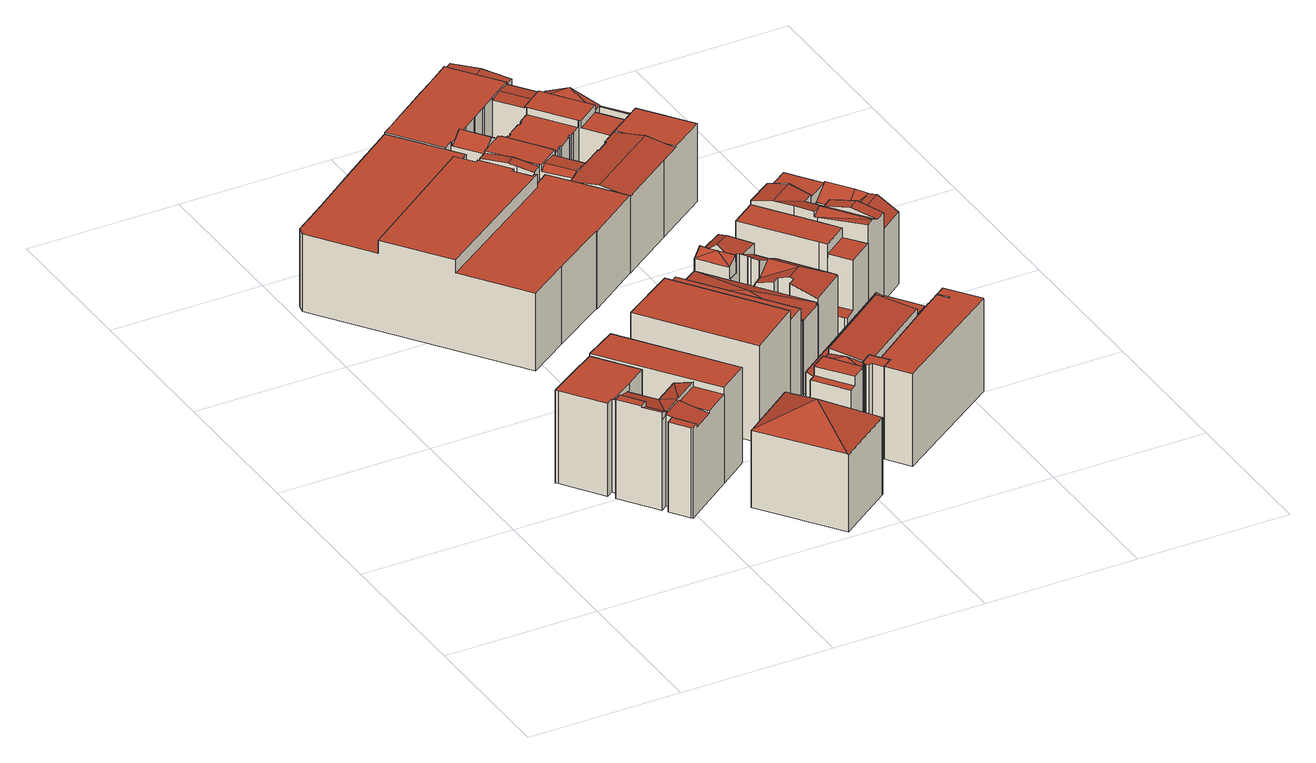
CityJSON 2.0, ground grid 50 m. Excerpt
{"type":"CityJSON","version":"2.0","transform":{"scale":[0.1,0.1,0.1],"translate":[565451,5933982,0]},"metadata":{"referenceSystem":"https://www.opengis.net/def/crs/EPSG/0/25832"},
"CityObjects":{
"building1":{"type":"Building","attributes":{"Gemeindeschluessel":"02100108","Geometrietyp2DReferenz":"3000","function":"31001_2010","roofType":"1000","measuredHeight":33.82,"storeysAboveGround":7},"address":[{"country":"Germany","locality":"Hamburg","thoroughfareNumber":"54","thoroughfareName":"Neuer Wall","postcode":"20354"}],"geometry":[{"type":"Solid","lod":"2","boundaries":[[[[0,1,2,3]],[[4,5,6,7]],[[8,9,10]],[[11,12,13,14,15,16]],[[17,18,19]],[[20,21,22,13,23,24,25,26,27,28]],[[29,17,19]],[[29,19,30]],[[31,32,33,34,25]],[[35,36,37]],[[38,39,40,41]],[[39,42,43,40]],[[44,45,46,47]],[[0,3,6,5]],[[48,49,50]],[[51,52,37,36]],[[27,18,4,7,9,8]],[[12,23,13]],[[11,16,53,54]],[[16,15,55,53]],[[26,25,34]],[[22,14,13]],[[21,20,56,57]],[[28,27,8,10]],[[31,25,24]],[[53,55,57,56,58,59,60,61,41,40,43,62,47,46,63,64,65,66,54]],[[50,49,67,45,44,68,42,39,38,69]],[[18,17,70,52,51,49,48,71]],[[48,50,69,61,60,71]],[[46,45,67,35,37,52,70,63]],[[17,64,63,70]],[[66,32,31,24,23,12,11,54]],[[64,17,29,65]],[[65,29,30,33,32,66]],[[26,34,33,30,19,18,27]],[[55,15,14,22,21,57]],[[56,20,28,10,9,58]],[[58,9,7,6,3,2,59]],[[71,1,0,5,4,18]],[[59,2,1,71,60]],[[49,51,36,35,67]],[[44,47,62,68]],[[38,41,61,69]],[[68,62,43,42]]]],"semantics":{"surfaces":[{"type":"RoofSurface"},{"type":"WallSurface"},{"type":"GroundSurface"}],"values":[[0,0,0,0,0,0,0,0,0,0,1,1,1,1,1,1,1,1,1,1,1,1,1,1,1,2,0,0,1,1,1,1,1,1,1,1,1,1,1,1,1,1,1,1]]}}]},
"building2":{"type":"Building","attributes":{"Gemeindeschluessel":"02100108","Geometrietyp2DReferenz":"3000","function":"31001_2010","roofType":"1000","measuredHeight":32.58,"storeysAboveGround":8},"address":[{"country":"Germany","locality":"Hamburg","thoroughfareNumber":"3","thoroughfareName":"Bleichenbrücke","postcode":"20354"}],"geometry":[{"type":"Solid","lod":"2","boundaries":[[[[72,73,74,75]],[[73,76,66,74]],[[76,77,47,66]],[[75,47,77,72]],[[75,74,66,47]],[[77,76,73,72]]]],"semantics":{"surfaces":[{"type":"WallSurface"},{"type":"GroundSurface"},{"type":"RoofSurface"}],"values":[[0,0,0,0,1,2]]}}]},
"building3":{"type":"Building","attributes":{"Gemeindeschluessel":"02100108","Geometrietyp2DReferenz":"3000","function":"31001_2010","roofType":"3500","measuredHeight":34.56,"storeysAboveGround":7},"address":[{"country":"Germany","locality":"Hamburg","thoroughfareNumber":"55","thoroughfareName":"Neuer Wall","postcode":"20457"}],"geometry":[{"type":"Solid","lod":"2","boundaries":[[[[78,79,80,81,82]],[[79,78,83]],[[78,82,84,85]],[[78,85,86,87,83]],[[81,80,88,89,90]],[[87,86,89,88,91]],[[89,86,85,84,90]],[[84,82,81,90]],[[91,79,83,87]],[[88,80,79,91]]]],"semantics":{"surfaces":[{"type":"RoofSurface"},{"type":"WallSurface"},{"type":"GroundSurface"}],"values":[[0,0,1,1,1,1,2,1,0,0]]}}]},
"building4":{"type":"Building","attributes":{"Gemeindeschluessel":"02100108","Geometrietyp2DReferenz":"3000","function":"31001_2010","roofType":"1000","measuredHeight":30.75,"storeysAboveGround":7},"address":[{"country":"Germany","locality":"Hamburg","thoroughfareNumber":"10","thoroughfareName":"Bleichenbrücke","postcode":"20354"}],"geometry":[{"type":"Solid","lod":"2","boundaries":[[[[92,93,94,95,96,97,98,99,100,101]],[[102,103,104,105]],[[103,106,107,104]],[[106,108,109,107]],[[100,99,110,111]],[[98,97,112,113]],[[97,96,114,112]],[[96,95,115,114]],[[95,94,116,115]],[[93,92,117,118]],[[92,101,119,117]],[[120,121,122,123]],[[121,124,125,122]],[[126,127,128,129]],[[127,130,131,128]],[[130,132,133,131]],[[134,135,136,137]],[[138,120,123,139]],[[140,119,101,100,111,102,105,141]],[[105,104,107,109,135,134,129,128,131,133,142,113,112,114,115,116,143,139,123,122,125,141]],[[121,120,138,144,118,117,119,140,124]],[[138,139,143,144]],[[129,134,137,126]],[[140,141,125,124]],[[116,94,93,118,144,143]],[[142,145,110,99,98,113]],[[142,133,132,145]],[[135,109,108,136]],[[108,106,103,102,111,110,145,132,130,127,126,137,136]]]],"semantics":{"surfaces":[{"type":"RoofSurface"},{"type":"WallSurface"},{"type":"GroundSurface"}],"values":[[0,1,1,1,1,1,1,1,1,1,1,1,1,1,1,1,1,1,1,2,0,1,1,1,1,1,1,1,0]]}}]},
"building5":{"type":"Building","attributes":{"Gemeindeschluessel":"02100108","Geometrietyp2DReferenz":"3000","function":"31001_2010","roofType":"1000","measuredHeight":33.13,"storeysAboveGround":6},"address":[{"country":"Germany","locality":"Hamburg","thoroughfareNumber":"50","thoroughfareName":"Neuer Wall","postcode":"20354"}],"geometry":[{"type":"Solid","lod":"2","boundaries":[[[[146,147,148,149]],[[147,150,151,148]],[[152,146,149,153]],[[150,152,153,151]],[[153,149,148,151]],[[150,147,146,152]]]],"semantics":{"surfaces":[{"type":"WallSurface"},{"type":"GroundSurface"},{"type":"RoofSurface"}],"values":[[0,0,0,0,1,2]]}}]},
"building6":{"type":"Building","attributes":{"Gemeindeschluessel":"02100108","Geometrietyp2DReferenz":"3000","function":"31001_2010","roofType":"1000","measuredHeight":29.76,"storeysAboveGround":6},"address":[{"country":"Germany","locality":"Hamburg","thoroughfareNumber":"48","thoroughfareName":"Neuer Wall","postcode":"20354"}],"geometry":[{"type":"Solid","lod":"2","boundaries":[[[[154,155,156,157]],[[148,158,159,151]],[[151,157,156,148]],[[159,154,157,151]],[[158,155,154,159]],[[148,156,155,158]]]],"semantics":{"surfaces":[{"type":"RoofSurface"},{"type":"GroundSurface"},{"type":"WallSurface"}],"values":[[0,1,2,2,2,2]]}}]},
"building7":{"type":"Building","attributes":{"Gemeindeschluessel":"02100108","Geometrietyp2DReferenz":"3000","function":"51009_1610","roofType":"1000","measuredHeight":27.36},"address":[{"country":"Germany","locality":"Hamburg","postcode":"20457"}],"geometry":[{"type":"Solid","lod":"2","boundaries":[[[[160,161,162,163]],[[161,164,165,162]],[[164,166,167,165]],[[166,168,169,167]],[[168,170,171,169]],[[170,172,173,171]],[[172,174,175,173]],[[174,176,177,175]],[[176,178,179,177]],[[178,180,181,179]],[[182,183,184,185]],[[183,186,187,184]],[[186,188,189,187]],[[180,182,185,181]],[[163,189,188,160]],[[163,162,165,167,169,171,173,175,177,179,181,185,184,187,189]],[[188,186,183,182,180,178,176,174,172,170,168,166,164,161,160]]]],"semantics":{"surfaces":[{"type":"WallSurface"},{"type":"GroundSurface"},{"type":"RoofSurface"}],"values":[[0,0,0,0,0,0,0,0,0,0,0,0,0,0,0,1,2]]}}]},
"building8":{"type":"Building","attributes":{"Gemeindeschluessel":"02100108","Geometrietyp2DReferenz":"3000","function":"31001_2310","roofType":"3500","measuredHeight":27.43,"storeysAboveGround":8},"address":[{"country":"Germany","locality":"Hamburg","thoroughfareNumber":"46","thoroughfareName":"Neuer Wall","postcode":"20354"}],"geometry":[{"type":"Solid","lod":"2","boundaries":[[[[190,191,192,193,194]],[[195,190,194,196]],[[190,197,198,199,200,191]],[[193,192,201,158]],[[200,199,202,203]],[[199,198,204,202]],[[205,206,207,208]],[[206,209,210,207]],[[211,212,213,214]],[[192,191,200,203,201]],[[207,210,215,214,213,159,158,201,203,202,204,208]],[[214,215,216,211]],[[215,210,209,216]],[[204,198,197,205,208]],[[213,212,195,196,159]],[[159,196,194,193,158]],[[209,206,205,197,190,195,212,211,216]]]],"semantics":{"surfaces":[{"type":"RoofSurface"},{"type":"WallSurface"},{"type":"GroundSurface"}],"values":[[0,0,0,1,1,1,1,1,1,1,2,1,1,1,1,1,0]]}}]},
"building9":{"type":"Building","attributes":{"Gemeindeschluessel":"02100108","Geometrietyp2DReferenz":"3000","function":"31001_2010","roofType":"1000","measuredHeight":31.37,"storeysAboveGround":8},"address":[{"country":"Germany","locality":"Hamburg","thoroughfareNumber":"43","thoroughfareName":"Neuer Wall","postcode":"20457"}],"geometry":[{"type":"Solid","lod":"2","boundaries":[[[[217,218,219,220]],[[221,222,223,224,225]],[[226,227,228]],[[228,227,229]],[[230,231,232,233,234,235,236,237]],[[238,239,226,228]],[[238,228,229]],[[240,241,242,243,244]],[[245,246,247,248]],[[220,219,249,250]],[[222,221,229,227]],[[225,224,218,217]],[[235,234,248,247]],[[232,231,243,242]],[[237,236,226,239]],[[251,252,253,254]],[[255,251,254,256]],[[257,258,241,240]],[[259,260,261,262]],[[263,264,265,266]],[[256,254,253,267,268,269,250,249,270,271,272,273,274,275,276,262,261,277,278,279,280]],[[271,264,263,272]],[[265,223,222,227,226,236,235,247,246,266]],[[269,230,237,239,238,229,221,225,217,220,250]],[[256,280,281,255]],[[282,283,260,259,284,285,258,257,286,252,251,255,281,287]],[[274,233,232,242,241,258,285,275]],[[257,240,244,268,267,286]],[[287,279,278,282]],[[281,280,279,287]],[[282,278,277,283]],[[283,277,261,260]],[[259,262,276,284]],[[272,263,266,246,245,273]],[[284,276,275,285]],[[286,267,253,252]],[[268,244,243,231,230,269]],[[273,245,248,234,233,274]],[[270,223,265,264,271]],[[249,219,218,224,223,270]]]],"semantics":{"surfaces":[{"type":"RoofSurface"},{"type":"WallSurface"},{"type":"GroundSurface"}],"values":[[0,0,0,0,0,0,0,0,0,1,1,1,1,1,1,1,1,1,1,0,2,1,1,1,1,0,1,1,1,1,1,1,1,1,1,1,1,1,1,1]]}}]},
"building10":{"type":"Building","attributes":{"Gemeindeschluessel":"02100108","Geometrietyp2DReferenz":"3000","function":"31001_2310","roofType":"3100","measuredHeight":34.15,"storeysAboveGround":6},"address":[{"country":"Germany","locality":"Hamburg","thoroughfareNumber":"44","thoroughfareName":"Neuer Wall","postcode":"20354"}],"geometry":[{"type":"Solid","lod":"2","boundaries":[[[[288,289,290,291]],[[292,293,294,295,296,297,298]],[[299,300,301,302,293,292,303]],[[304,305,300,306,307,308,309,310,311,312,313,314,315,316]],[[294,293,302]],[[317,315,318,319]],[[317,319,320,321]],[[322,323,324,325]],[[326,327,328,329]],[[330,298,297]],[[296,295,331,332]],[[301,300,305]],[[333,299,303]],[[299,333,334,324,323]],[[300,299,306]],[[314,318,315]],[[318,314,313,327,326]],[[327,313,312,335,336]],[[312,311,337,335]],[[311,310,338,337]],[[310,309,339,338]],[[309,308,340,339]],[[299,323,322,307,306]],[[341,318,326,329]],[[342,343,203,344]],[[345,346,347,202]],[[348,345,202,204]],[[328,327,336,349]],[[297,296,332,201,290,289,330]],[[295,294,302,301,305,304,350,331]],[[325,324,334,291,290,201,351]],[[304,316,321,320,352,353,350]],[[202,347,344,203,349,336,335,337,338,339,340,351,201,332,331,350,353,204]],[[204,353,352,348]],[[315,317,321,316]],[[203,343,341,329,328,349]],[[347,346,354,342,344]],[[340,308,307,322,325,351]],[[303,292,298,288]],[[346,345,348,352,320,319,354]],[[319,318,341,343,342,354]],[[334,333,303,288,291]],[[289,288,298,330]]]],"semantics":{"surfaces":[{"type":"RoofSurface"},{"type":"WallSurface"},{"type":"GroundSurface"}],"values":[[0,0,0,0,0,0,0,0,0,1,1,1,1,1,1,1,1,1,1,1,1,1,1,1,1,1,1,1,1,1,1,1,2,1,1,1,1,1,1,0,0,0,0]]}}]},
"building11":{"type":"Building","attributes":{"Gemeindeschluessel":"02100108","Geometrietyp2DReferenz":"3000","function":"31001_2010","roofType":"1000","measuredHeight":29.26,"storeysAboveGround":7},"address":[{"country":"Germany","locality":"Hamburg","thoroughfareNumber":"23","thoroughfareName":"Große Bleichen","postcode":"20354"}],"geometry":[{"type":"Solid","lod":"2","boundaries":[[[[355,356,357,358,359,360]],[[361,362,363,364,365]],[[366,367,368,369,357,356]],[[370,371,372,373,374,375,376,377,378,379,380,381,382,366,383,355,384,385,362]],[[386,387,371,361,365,388]],[[389,390,391,392,393]],[[394,395,396,397]],[[398,399,400,391,390]],[[401,402,403,404,405]],[[406,407,400,399]],[[408,409,394,397,410]],[[411,412,413,403,402]],[[414,415,416,417,418,419,420,421,422,411,402,401,423,424]],[[425,426,427,428,429]],[[430,431,427,426]],[[432,430,426]],[[433,434,435,432,426,425]],[[436,437,438,439,440,441,442,443,444,445,446,447,448,449,450,451,452,453,454,455,456,457,458,459]],[[460,461,462,463]],[[464,369,368]],[[465,359,358]],[[466,467,468,469]],[[467,470,471,468]],[[470,472,473,471]],[[384,355,360]],[[382,367,366]],[[380,379,459,458]],[[372,371,387]],[[385,363,362]],[[386,388,474,475]],[[476,389,393]],[[409,408,477,478]],[[423,401,405]],[[422,412,411]],[[420,419,429,428]],[[418,417,479,480]],[[415,414,447,446]],[[481,482,483,484]],[[485,486,487]],[[488,489,490]],[[457,456,491,492]],[[456,455,493,491]],[[455,454,494,493]],[[454,453,495,494]],[[453,452,496,495]],[[452,451,497,496]],[[451,450,498,497]],[[450,449,499,498]],[[449,448,500,499]],[[445,444,501,502]],[[444,443,503,501]],[[443,442,504,503]],[[442,441,505,504]],[[441,440,506,505]],[[440,439,507,506]],[[439,438,508,507]],[[438,437,509,508]],[[437,436,510,509]],[[511,512,513,514]],[[515,489,516,517]],[[518,519,465,358,520,369,464,521,472,470,467,466,522,523,524,525,526,527,528,529,530,531,532,533,534,461,460]],[[535,536,537,487,486,538,539,540,541,542]],[[432,435,543,544,545,546,547,548,549,550,551,431,430]],[[534,533,532,531,530,529,396,395,552,553,554,555,556,557,558,462,461]],[[540,539,538,490,489,515,559,560,561,482,481,512,511,562,563,564,399,398,565,389,476,566,567,568,541]],[[569,570,571,572,573,574,575,576,577,578,579,580,581,475,474,582,583,584,585,586,587,588,463,462,558,557,556,555,554,553,552,589,478,477,590,591,592,593,594,595,596,551,550,549,548,547,546,597],[598,599,600,601,602,603],[604,605,502,501,503,504,505,506,507,508,509,510,606,607,608,609,610,611,514,513,484,483,612,613,614,615,616,617],[618,619,469,468,471,473,620,621,622,623,624,492,491,493,494,495,496,497,498,499,500,625,626,627]],[[585,384,360,359,465,519,587,586]],[[407,406,564,563,610,609,608,607,378,377]],[[391,400,407,377,376,375,374,392]],[[578,577,566,476,393,392,374,373,580,579]],[[413,412,422,421,594,593,592,591,526,525]],[[627,626,424,423,405,404,523,618]],[[562,511,514,611,610,563]],[[572,571,570,537,536,535,542,573]],[[420,428,427,431,551,596,595,594,421]],[[598,433,425,429,419,599]],[[569,597,546,545,628,485,487,537,570]],[[559,515,517,629,616,615,614,613,560]],[[630,602,601,631]],[[488,632,544,543,633,516,489]],[[602,630,434,433,598,603]],[[486,634,490,538]],[[483,482,561,560,613,612]],[[481,484,513,512]],[[447,414,424,626,625,500,448]],[[605,604,416,415,446,445,502]],[[616,629,479,417,416,604,617]],[[480,631,601,600,599,419,418]],[[564,406,399,398,399]],[[411,402,401,402]],[[573,542,541,568,575,574]],[[567,566,577,576,575,568]],[[409,478,589,552,395,394]],[[398,390,389,565]],[[403,413,525,524,523,404]],[[590,477,408,410,527,526,591]],[[527,410,397,396,529,528]],[[581,580,373,372,387,386,475]],[[606,510,436,459,379,378,607]],[[380,458,457,492,624,623,381]],[[382,381,623,622,621,368,367]],[[474,388,365,364,583,582]],[[371,370,362,361]],[[363,385,384,585,584,583,364]],[[366,356,355,383]],[[369,520,358,357]],[[619,618,523,522,466,469]],[[621,620,473,472,521,464,368]],[[588,587,519,518,460,463]],[[517,516,633,543,435,434,630,631,480,479,629]],[[634,486,485,628,545,544,632,488,490]]]],"semantics":{"surfaces":[{"type":"RoofSurface"},{"type":"WallSurface"},{"type":"GroundSurface"}],"values":[[0,0,0,0,0,0,0,0,0,0,0,0,0,0,0,0,0,0,1,1,1,1,1,1,1,1,1,1,1,1,1,1,1,1,1,1,1,1,1,1,1,1,1,1,1,1,1,1,1,1,1,1,1,1,1,1,1,1,1,1,0,0,1,1,0,2,1,1,1,1,1,1,1,1,1,1,1,1,1,1,1,1,1,1,1,1,1,1,1,1,1,1,1,1,1,1,1,1,1,1,1,1,1,1,1,1,1,1,1,0,0]]}}]},
"building12":{"type":"Building","attributes":{"Gemeindeschluessel":"02100108","Geometrietyp2DReferenz":"3000","function":"51009_1610","roofType":"1000","measuredHeight":9},"address":[{"country":"Germany","locality":"Hamburg","postcode":"20354"}],"geometry":[{"type":"Solid","lod":"2","boundaries":[[[[635,636,637,638,639,640,641,642,643,644,645,646,647,648,649,650,651,652,653,654]],[[655,656,657,658,659,660,661,662,663,664,665,666,667,668,669,670,671,672,673,674]],[[672,635,654,673]],[[671,636,635,672]],[[670,637,636,671]],[[669,638,637,670]],[[668,639,638,669]],[[667,640,639,668]],[[666,641,640,667]],[[665,642,641,666]],[[664,643,642,665]],[[663,644,643,664]],[[662,645,644,663]],[[661,646,645,662]],[[660,647,646,661]],[[659,648,647,660]],[[658,649,648,659]],[[657,650,649,658]],[[656,651,650,657]],[[655,652,651,656]],[[674,653,652,655]],[[673,654,653,674]]]],"semantics":{"surfaces":[{"type":"GroundSurface"},{"type":"RoofSurface"},{"type":"WallSurface"}],"values":[[0,1,2,2,2,2,2,2,2,2,2,2,2,2,2,2,2,2,2,2,2,2]]}}]},
"building13":{"type":"Building","attributes":{"Gemeindeschluessel":"02100108","Geometrietyp2DReferenz":"3000","function":"51009_1610","roofType":"2100","measuredHeight":8.81},"address":[{"country":"Germany","locality":"Hamburg","postcode":"20354"}],"geometry":[{"type":"Solid","lod":"2","boundaries":[[[[675,676,677,678,679]],[[680,681,682,683,684]],[[678,677,680,684]],[[677,676,681,680]],[[676,675,682,681]],[[675,679,683,682]],[[679,678,684,683]]]],"semantics":{"surfaces":[{"type":"RoofSurface"},{"type":"GroundSurface"},{"type":"WallSurface"}],"values":[[0,1,2,2,2,2,2]]}}]},
"building14":{"type":"Building","attributes":{"Gemeindeschluessel":"02100108","Geometrietyp2DReferenz":"3000","function":"51009_1610","roofType":"1000","measuredHeight":19.63},"address":[{"country":"Germany","locality":"Hamburg","postcode":"20354"}],"geometry":[{"type":"Solid","lod":"2","boundaries":[[[[685,686,687,688,689,690,691,692,693,694,695]],[[696,697,698,699,700,701,702,703,704,705,706]],[[704,685,695,705]],[[703,686,685,704]],[[702,687,686,703]],[[701,688,687,702]],[[700,689,688,701]],[[699,690,689,700]],[[698,691,690,699]],[[697,692,691,698]],[[696,693,692,697]],[[706,694,693,696]],[[705,695,694,706]]]],"semantics":{"surfaces":[{"type":"GroundSurface"},{"type":"RoofSurface"},{"type":"WallSurface"}],"values":[[0,1,2,2,2,2,2,2,2,2,2,2,2]]}}]},
"building15":{"type":"Building","attributes":{"Gemeindeschluessel":"02100108","Geometrietyp2DReferenz":"3000","function":"31001_2590","roofType":"1000","measuredHeight":24.82},"address":[{"country":"Germany","locality":"Hamburg","thoroughfareName":"Alsterarkaden","postcode":"20354"}],"geometry":[{"type":"Solid","lod":"2","boundaries":[[[[707,708,709,710]],[[709,708,711,274]],[[708,707,276,711]],[[707,710,275,276]],[[710,709,274,275]],[[711,276,262,261,277,278,712,272,273]],[[272,712,278,277,261,262,276,275,274,711,273]]]],"semantics":{"surfaces":[{"type":"RoofSurface"},{"type":"WallSurface"},{"type":"GroundSurface"}],"values":[[0,1,1,1,1,0,2]]}}]},
"building16":{"type":"Building","attributes":{"Gemeindeschluessel":"02100108","Geometrietyp2DReferenz":"3000","function":"31001_2010","roofType":"1000","measuredHeight":28.85,"storeysAboveGround":7},"address":[{"country":"Germany","locality":"Hamburg","thoroughfareNumber":"42","thoroughfareName":"Neuer Wall","postcode":"20354"}],"geometry":[{"type":"Solid","lod":"2","boundaries":[[[[713,714,715,716,717,718,719]],[[720,721,722,723,724]],[[725,726,727,728,729]],[[718,717,730,680]],[[717,716,731,730]],[[716,715,732,731]],[[714,713,726,725]],[[719,718,680,681]],[[720,724,733,734]],[[724,723,683,733]],[[728,727,722,721]],[[733,683,682,681,680,730,731,732,735,734]],[[735,729,728,721,720,734]],[[683,723,722,727,726,682]],[[682,726,713,719,681]],[[732,715,714,725,729,735]]]],"semantics":{"surfaces":[{"type":"RoofSurface"},{"type":"WallSurface"},{"type":"GroundSurface"}],"values":[[0,0,0,1,1,1,1,1,1,1,1,2,1,1,1,1]]}}]},
"building17":{"type":"Building","attributes":{"Gemeindeschluessel":"02100108","Geometrietyp2DReferenz":"3000","function":"31001_2310","roofType":"3100","measuredHeight":32.03,"storeysAboveGround":7},"address":[{"country":"Germany","locality":"Hamburg","thoroughfareNumber":"40","thoroughfareName":"Neuer Wall","postcode":"20354"}],"geometry":[{"type":"Solid","lod":"2","boundaries":[[[[736,737,738,739,740]],[[741,736,740,742]],[[743,744,737,736,745,746]],[[746,747,748,749]],[[750,748,747,745]],[[751,739,738]],[[752,753,754,755]],[[741,742,732,735]],[[742,740,739,751,756,731,732]],[[732,731,730,757,755,754,758,759,760,761,735]],[[731,756,762,763,764,730]],[[754,753,765,766,767,758]],[[761,750,745,736,741,735]],[[760,749,748,750,761]],[[745,747,746]],[[759,743,746,749,760]],[[737,744,738]],[[758,767,744,743,759]],[[757,768,769,752,755]],[[757,730,764,768]],[[744,767,766,762,756,751,738]],[[762,766,765,753,752,769,763]],[[769,768,764,763]]]],"semantics":{"surfaces":[{"type":"RoofSurface"},{"type":"WallSurface"},{"type":"GroundSurface"}],"values":[[0,0,0,0,0,1,1,1,1,2,1,1,1,1,1,1,1,1,1,1,0,0,0]]}}]},
"building18":{"type":"Building","attributes":{"Gemeindeschluessel":"02100108","Geometrietyp2DReferenz":"3000","function":"31001_2310","roofType":"1000","measuredHeight":28.56,"storeysAboveGround":6},"address":[{"country":"Germany","locality":"Hamburg","thoroughfareNumber":"38","thoroughfareName":"Neuer Wall","postcode":"20354"}],"geometry":[{"type":"Solid","lod":"2","boundaries":[[[[770,771,772,773,774,775]],[[771,770,776,777]],[[778,775,774,779,780]],[[772,781,773]],[[778,780,755,782]],[[783,781,772,771,777,784,785,786,787]],[[788,789,782,755,757,787,786,761]],[[789,770,775,778,782]],[[770,789,788,790,776]],[[761,791,792,793,790,788]],[[761,786,785,791]],[[755,780,779,794,795,757]],[[779,774,773,794]],[[787,757,795,783]],[[791,785,784,792]],[[792,784,777,793]],[[777,776,790,793]],[[795,794,773,781,783]]]],"semantics":{"surfaces":[{"type":"RoofSurface"},{"type":"WallSurface"},{"type":"GroundSurface"}],"values":[[0,0,0,1,1,1,2,1,1,1,1,1,1,1,0,0,0,0]]}}]}
},
"vertices":[
[410,453,346],[362,521,346],[341,506,346],[389,439,346],[447,402,330],[410,453,330],[389,439,340],[427,387,340],[447,402,315],[427,387,315],[447,401,315],[485,305,315],[505,320,315],[464,378,315],[459,385,315],[438,370,315],[481,310,315],[480,502,305],[447,402,325],[516,452,325],[448,402,320],[460,385,316],[459,385,316],[505,320,302],[575,370,302],[546,410,311],[516,452,320],[447,402,320],[447,401,320],[560,559,305],[596,509,325],[575,370,311],[654,428,311],[596,509,311],[516,452,311],[433,592,301],[421,584,301],[422,584,301],[326,527,324],[235,656,324],[235,656,8],[326,527,8],[229,664,324],[229,664,8],[404,776,324],[501,641,324],[501,641,8],[404,776,8],[350,538,325],[354,541,324],[350,538,324],[421,584,304],[422,584,304],[481,310,8],[485,305,8],[438,370,8],[448,402,8],[460,385,8],[427,387,8],[341,506,8],[362,521,8],[347,542,8],[315,720,8],[421,583,8],[480,502,8],[560,559,8],[654,428,8],[433,592,324],[315,720,324],[347,542,324],[421,583,305],[362,521,325],
[507,840,334],[752,499,334],[752,499,8],[507,840,8],[654,428,334],[404,776,334],
[1013,135,286],[831,196,370],[828,8,288],[830,5,286],[1010,133,286],[833,388,286],[1010,133,24],[1013,135,24],[832,390,24],[832,390,285],[648,255,285],[648,255,24],[830,5,24],[651,257,287],
[718,1663,355],[712,1670,355],[702,1663,355],[664,1716,355],[674,1723,355],[606,1815,355],[597,1808,355],[555,1866,355],[146,1573,355],[291,1372,355],[6,1768,311],[11,1797,311],[11,1797,48],[6,1768,48],[124,1876,311],[124,1876,48],[181,1918,311],[181,1918,48],[555,1866,311],[146,1573,311],[606,1815,48],[597,1808,48],[674,1723,48],[664,1716,48],[702,1663,48],[718,1663,311],[712,1670,311],[291,1372,311],[755,1372,311],[753,1374,311],[753,1374,48],[755,1372,48],[574,1256,311],[574,1256,48],[625,1918,311],[614,1911,311],[614,1911,48],[625,1918,48],[603,1903,311],[603,1903,48],[596,1897,311],[596,1897,48],[472,2128,48],[297,2002,48],[297,2002,311],[472,2128,311],[931,1497,311],[931,1497,48],[440,1165,311],[440,1165,48],[554,1867,48],[772,1714,48],[772,1714,311],[554,1867,311],
[608,905,339],[783,1021,339],[783,1021,8],[608,905,8],[1016,693,339],[1016,693,8],[847,569,339],[847,569,8],
[1072,734,306],[839,1056,306],[783,1021,306],[1016,693,306],[839,1056,8],[1072,734,8],
[1078,368,321],[1079,370,321],[1079,370,47],[1078,368,47],[1079,373,321],[1079,373,47],[1081,375,321],[1081,375,47],[1082,376,321],[1082,376,47],[1084,378,321],[1084,378,47],[1115,401,321],[1115,401,47],[1155,347,321],[1155,347,47],[1121,323,321],[1121,323,47],[1099,355,321],[1099,355,47],[1089,353,321],[1089,353,47],[1080,359,321],[1079,361,321],[1079,361,47],[1080,359,47],[1079,364,321],[1079,364,47],[1078,366,321],[1078,366,47],
[1005,925,282],[936,1119,262],[935,1119,262],[839,1056,262],[839,1055,262],[1073,734,263],[1072,734,262],[1163,801,263],[1165,802,262],[1113,873,262],[1084,914,262],[935,1119,8],[1113,873,8],[1084,914,8],[1165,802,8],[1160,798,263],[1156,795,263],[1156,795,8],[1160,798,8],[1160,790,262],[1160,790,8],[1080,740,263],[1075,736,263],[1075,736,8],[1080,740,8],[1083,735,8],[1083,735,262],
[1037,344,270],[961,448,270],[939,433,270],[1016,328,270],[1083,377,302],[1009,484,302],[961,449,302],[961,448,302],[1037,344,302],[1040,507,289],[1009,484,289],[1061,442,309],[1083,377,289],[1115,401,294],[1116,400,294],[1374,588,294],[1373,589,294],[1373,590,294],[1298,695,308],[1040,507,308],[1114,400,294],[1113,400,289],[1114,400,289],[1137,371,275],[1395,559,275],[1374,588,267],[1116,400,267],[1133,377,273],[1421,624,270],[1345,730,270],[1298,695,270],[1373,590,270],[939,433,8],[1016,328,8],[1121,323,322],[1151,344,322],[1151,344,8],[1121,323,8],[1173,247,322],[1173,247,8],[1137,371,322],[1395,559,322],[1462,558,322],[1466,561,322],[1466,561,8],[1462,558,8],[1330,751,274],[945,471,274],[961,449,267],[1345,730,267],[1155,347,8],[1133,377,8],[1115,401,8],[961,449,8],[945,471,8],[1330,751,8],[1421,624,8],[1373,589,8],[1396,558,8],[1440,590,8],[1443,592,8],[1472,613,8],[1547,511,8],[1546,504,8],[1546,504,322],[1472,613,322],[1443,592,322],[1440,590,322],[1396,558,322],[1155,347,322],[1547,511,322],
[995,1092,330],[936,1120,306],[935,1119,305],[1001,1029,305],[995,1092,349],[1043,1122,349],[1056,1192,310],[1054,1195,308],[989,1155,307],[963,1138,307],[980,1112,330],[1029,1045,307],[1068,1070,307],[1123,1105,307],[1121,1107,308],[1010,1071,330],[1155,1062,268],[1123,1105,269],[1029,1045,333],[1030,1043,333],[1048,1056,321],[1064,1031,321],[1059,1027,325],[1069,1012,325],[1058,1005,333],[1073,982,333],[1074,981,333],[1115,1012,303],[1165,1048,268],[1120,1015,307],[1074,981,273],[1178,934,307],[1272,891,276],[1165,1048,274],[1030,1043,267],[1029,1045,267],[1001,1028,267],[1003,1026,267],[1074,981,267],[1073,982,267],[1047,965,267],[1049,963,267],[963,1138,330],[1054,1195,8],[989,1155,8],[1029,1045,330],[1001,1028,305],[1058,1005,8],[1073,982,8],[1069,1012,8],[1059,1027,8],[1064,1031,8],[1048,1056,8],[1049,963,273],[1103,927,294],[1084,914,294],[1103,927,8],[1113,873,303],[1133,887,303],[1133,887,8],[1165,802,274],[1047,965,8],[1155,1062,8],[1003,1026,8],[1276,884,274],[1276,884,8],[1126,896,307],
[690,1913,315],[715,1931,335],[654,2014,335],[631,1997,316],[617,1987,304],[678,1904,304],[730,1831,318],[711,1856,315],[677,1903,309],[650,1883,309],[702,1811,318],[739,1948,315],[750,1956,306],[690,2040,305],[678,2031,316],[730,1831,315],[748,1805,315],[778,1763,315],[780,1764,315],[784,1758,315],[798,1769,315],[845,1802,315],[857,1811,315],[852,1818,315],[853,1818,315],[757,1952,315],[754,1950,315],[750,1956,315],[715,1931,315],[678,1904,315],[677,1903,315],[751,1743,309],[778,1763,309],[719,1786,315],[855,1683,307],[859,1685,312],[798,1769,312],[784,1758,294],[846,1676,296],[882,2299,314],[824,2379,305],[793,2357,305],[852,2277,314],[901,1715,307],[905,1718,307],[845,1802,307],[924,2081,314],[931,2087,314],[871,2169,314],[833,2142,310],[893,2059,310],[918,1726,293],[857,1811,293],[939,2220,305],[931,2231,307],[909,2198,305],[938,2092,314],[969,2114,310],[909,2196,310],[897,2052,314],[993,1919,314],[994,1920,314],[999,1913,314],[1075,1969,314],[1075,1970,314],[971,2113,314],[970,2113,314],[969,2114,314],[893,2059,314],[898,2052,314],[1075,1970,291],[1038,2053,339],[971,2114,291],[971,2113,290],[1075,1970,290],[1003,2132,293],[1001,2135,291],[1103,1994,293],[1100,1989,291],[1101,1987,290],[1106,1991,290],[881,1839,290],[892,1846,290],[889,1850,290],[899,1858,290],[902,1854,290],[944,1884,290],[941,1888,290],[953,1897,290],[956,1893,290],[965,1900,290],[993,1919,290],[897,2052,290],[870,2033,290],[860,2025,290],[863,2021,290],[852,2013,290],[849,2017,290],[803,1985,290],[806,1981,290],[795,1973,290],[793,1977,290],[783,1970,290],[757,1952,290],[853,1818,290],[586,1971,316],[472,2128,316],[472,2128,47],[586,1971,47],[690,2040,316],[617,1987,316],[788,2110,316],[782,2106,316],[782,2106,47],[788,2110,47],[740,2076,316],[740,2076,47],[735,2072,316],[735,2072,47],[719,1786,47],[751,1743,47],[846,1676,307],[939,2220,47],[931,2231,47],[999,1913,290],[1075,1969,290],[973,1759,308],[1012,1787,308],[1012,1787,47],[973,1759,47],[1175,1666,312],[1154,1695,312],[1175,1666,307],[1061,1825,312],[1061,1825,307],[1082,1796,312],[793,1977,47],[783,1970,47],[795,1973,47],[806,1981,47],[803,1985,47],[849,2017,47],[852,2013,47],[863,2021,47],[860,2025,47],[870,2033,47],[956,1893,47],[965,1900,47],[953,1897,47],[941,1888,47],[944,1884,47],[902,1854,47],[899,1858,47],[889,1850,47],[892,1846,47],[881,1839,47],[964,1758,307],[970,1763,307],[970,1763,47],[964,1758,47],[1059,1827,307],[1061,1825,290],[1059,1827,290],[613,1991,316],[614,1991,316],[654,2014,316],[692,2041,316],[832,2142,316],[833,2142,316],[871,2169,316],[909,2196,316],[908,2197,316],[909,2198,316],[852,2277,316],[793,2357,316],[717,2302,316],[666,2266,316],[625,2237,316],[576,2202,316],[500,2147,316],[958,1516,307],[1033,1567,307],[1109,1620,307],[1118,1745,321],[976,1647,321],[901,1595,321],[873,1576,321],[931,1497,307],[1171,1902,290],[1171,1902,312],[1287,1743,312],[1287,1743,47],[1171,1902,47],[1106,1991,47],[1103,1994,47],[1003,2132,47],[1001,2135,47],[824,2379,47],[793,2357,47],[717,2302,47],[666,2266,47],[625,2237,47],[576,2202,47],[500,2147,47],[1014,1795,307],[1009,1791,307],[1010,1790,307],[959,1755,307],[919,1726,307],[918,1726,307],[859,1685,307],[848,1673,308],[845,1672,308],[818,1651,308],[1175,1666,47],[1109,1620,47],[1033,1567,47],[958,1516,47],[931,1497,47],[873,1576,47],[818,1651,47],[845,1672,47],[848,1673,47],[846,1676,47],[784,1758,47],[780,1764,47],[778,1763,47],[702,1811,47],[650,1883,47],[677,1903,47],[678,1904,47],[617,1987,47],[614,1991,47],[613,1991,47],[882,2299,47],[909,2198,47],[908,2197,47],[909,2196,47],[969,2114,47],[970,2113,47],[971,2113,47],[971,2114,47],[1256,1722,47],[1100,1989,47],[1075,1970,47],[1075,1969,47],[1138,1883,47],[1163,1901,47],[1101,1987,47],[994,1920,47],[993,1919,47],[853,1818,47],[852,1818,47],[857,1811,47],[918,1726,47],[919,1726,47],[959,1755,47],[1010,1790,47],[1009,1791,47],[1014,1795,47],[1059,1827,47],[1060,1828,47],[999,1913,47],[833,2142,47],[832,2142,47],[692,2041,47],[690,2040,47],[750,1956,47],[754,1950,47],[757,1952,47],[897,2052,47],[898,2052,47],[893,2059,47],[1256,1722,312],[1060,1828,290],[1163,1901,290],[1138,1883,290],[1140,1880,312],[1140,1880,290],[1118,1745,312],
[948,1879,53],[952,1882,53],[979,1843,53],[975,1840,53],[982,1831,53],[986,1834,53],[1014,1795,53],[1009,1791,53],[1012,1787,53],[973,1759,53],[970,1763,53],[964,1758,53],[937,1796,53],[941,1799,53],[934,1809,53],[930,1806,53],[902,1846,53],[906,1849,53],[902,1854,53],[944,1884,53],[906,1849,143],[902,1846,143],[930,1806,143],[934,1809,143],[941,1799,143],[937,1796,143],[964,1758,143],[970,1763,143],[973,1759,143],[1012,1787,143],[1009,1791,143],[1014,1795,143],[986,1834,143],[982,1831,143],[975,1840,143],[979,1843,143],[952,1882,143],[948,1879,143],[944,1884,143],[902,1854,143],
[1314,1014,96],[1298,1037,96],[1143,1251,96],[1111,1228,89],[1281,990,89],[1143,1251,8],[1298,1037,8],[1314,1014,8],[1281,990,8],[1111,1228,8],
[1389,567,59],[1373,589,59],[1405,613,59],[1410,615,59],[1416,615,59],[1421,613,59],[1425,610,59],[1427,605,59],[1427,599,59],[1425,594,59],[1421,590,59],[1427,599,255],[1427,605,255],[1425,610,255],[1421,613,255],[1416,615,255],[1410,615,255],[1405,613,255],[1373,589,255],[1389,567,255],[1421,590,255],[1425,594,255],
[1440,590,256],[1417,621,256],[1373,589,256],[1396,558,256],[1417,621,8],[1357,772,8],
[1314,1014,296],[1394,1072,296],[1348,1136,296],[1305,1197,296],[1224,1308,296],[1143,1251,296],[1298,1037,296],[1331,924,89],[1362,947,94],[1314,1013,94],[1281,990,88],[1325,932,88],[1394,1072,264],[1314,1014,264],[1314,1013,264],[1362,947,264],[1443,1006,264],[1224,1308,8],[1305,1197,8],[1348,1136,8],[1325,932,8],[1331,924,8],[1443,1006,8],
[1468,1024,328],[1368,1163,328],[1359,1156,322],[1342,1144,310],[1344,1141,310],[1443,1006,328],[1348,1136,310],[1394,1181,310],[1394,1182,310],[1495,1044,309],[1395,1182,309],[1445,1113,328],[1477,1136,328],[1426,1205,309],[1527,1067,310],[1342,1144,328],[1388,1258,311],[1391,1254,310],[1391,1254,8],[1388,1258,8],[1305,1197,328],[1309,1366,8],[1359,1229,8],[1394,1181,8],[1426,1205,8],[1527,1067,8],[1266,1250,328],[1265,1251,328],[1224,1308,310],[1364,1233,309],[1359,1230,309],[1359,1229,310],[1309,1366,310],[1350,1310,328],
[1486,1210,254],[1529,1242,293],[1473,1320,293],[1467,1316,288],[1428,1289,253],[1440,1272,253],[1485,1210,253],[1555,1207,290],[1428,1288,253],[1386,1260,253],[1388,1258,253],[1473,1320,288],[1428,1288,8],[1396,1427,288],[1571,1185,294],[1611,1129,253],[1611,1129,8],[1396,1427,8],[1445,1180,8],[1486,1210,8],[1445,1180,253],[1527,1067,253],[1486,1123,294],[1470,1145,290],[1386,1260,288],[1309,1366,288]
]}
